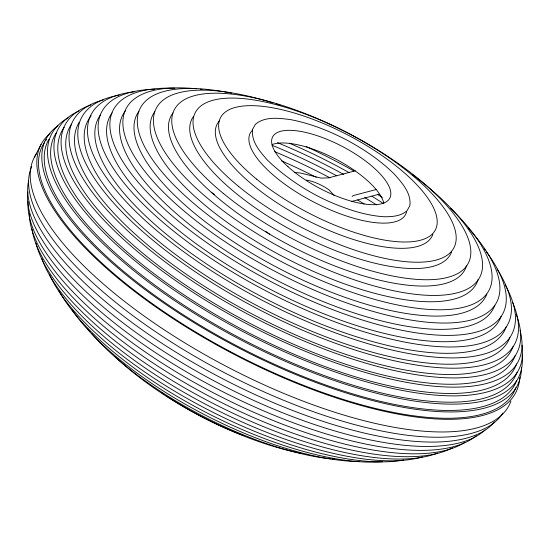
<?xml version="1.0" encoding="UTF-8"?>
<svg xmlns="http://www.w3.org/2000/svg" width="550" height="550" viewBox="0 0 550 550"><rect width="100%" height="100%" fill="white"/><g stroke="black" fill="none" stroke-linecap="round" stroke-linejoin="round"><path stroke-width="0.82" d="M34.457 157.094L41.071 144.451M352.124 196.488L353.334 195.566L376.736 189.372M355.293 170.809L328.666 177.856L321.179 178.117L301.262 173.195A35.839 12.904 27.6 0 0 294.25 172.652M351.636 201.472L379.074 194.212M265.485 231.206L269.624 234.169M211.241 192.232L214.541 194.659M334.201 195.456L329.058 189.929A22.914 8.25 27.6 0 0 306.316 180.118M300.795 453.2A165.825 59.696 27.6 0 1 115.136 356.647M244.021 435.689A145.922 52.532 27.6 0 1 241.649 434.789M240.852 434.479A145.922 52.532 27.6 0 1 165.461 395.347M164.037 394.391A145.922 52.532 27.6 0 1 161.92 392.954M334.428 459.229A182.483 65.691 27.6 0 1 332.069 459.009M330.474 458.844A182.483 65.691 27.6 0 1 91.499 333.327M89.904 331.444A182.483 65.691 27.6 0 1 87.361 328.316M359.432 461.546A196.735 70.826 27.6 0 1 72.036 309.781M382.607 461.711A209.062 75.261 27.6 0 1 203.225 410.96A209.062 75.261 27.6 0 1 59.936 292.572M59.551 291.892A209.062 75.261 27.6 0 1 58.809 290.538M403.618 460.047A219.794 79.124 27.6 0 1 204.82 408.1A219.794 79.124 27.6 0 1 49.445 274.484M422.311 456.899A229.157 82.493 27.6 0 1 207.721 405.371A229.157 82.493 27.6 0 1 41.834 258.562M437.539 453.09A237.304 85.429 27.6 0 1 209.103 401.349A237.304 85.429 27.6 0 1 36.052 243.292M452.409 447.837A244.372 87.972 27.6 0 1 212.252 397.815A244.372 87.972 27.6 0 1 31.996 229.054M464.764 442.289A250.436 90.159 27.6 0 1 212.053 392.123A250.436 90.159 27.6 0 1 29.356 213.434M476.279 435.71A255.578 92.008 27.6 0 1 216.15 388.307A255.578 92.008 27.6 0 1 28.174 201.699M485.024 429.942A259.847 93.548 27.6 0 1 219.601 383.79A259.847 93.548 27.6 0 1 27.809 191.957M494.519 421.871A263.292 94.786 27.6 0 1 224.084 379.473A263.292 94.786 27.6 0 1 28.573 180.916M502.851 413.022A265.939 95.734 27.6 0 1 223.761 372.336A265.939 95.734 27.6 0 1 31.756 166.464M510.95 401.087A267.816 96.415 27.6 0 1 227.831 367.173A267.816 96.415 27.6 0 1 36.472 153.752M519.764 377.307A267.816 96.415 27.6 0 1 235.462 355.053A267.816 96.415 27.6 0 1 50.112 133.403M515.886 387.606A265.939 95.734 27.6 0 1 234.747 353.925A265.939 95.734 27.6 0 1 44.729 141.996M45.636 140.731A265.939 95.734 27.6 0 1 46.606 139.494M521.448 367.771A265.939 95.734 27.6 0 1 237.683 347.407A265.939 95.734 27.6 0 1 57.908 125.799M516.56 380.813A263.292 94.786 27.6 0 1 240.982 348.047A263.292 94.786 27.6 0 1 48.881 139.308M522.06 354.867A263.292 94.786 27.6 0 1 241.409 340.23A263.292 94.786 27.6 0 1 68.138 117.899M517.055 372.233A259.847 93.548 27.6 0 1 242.357 339.322A259.847 93.548 27.6 0 1 56.691 132.254M522.005 345.221A259.847 93.548 27.6 0 1 242.021 331.086A259.847 93.548 27.6 0 1 78.987 111.066M516.581 363.921A255.578 92.008 27.6 0 1 245.548 331.21A255.578 92.008 27.6 0 1 64.178 127.353M520.066 330.543A255.578 92.008 27.6 0 1 247.782 324.321A255.578 92.008 27.6 0 1 90.688 105.078M515.261 355.376A250.436 90.159 27.6 0 1 250.511 323.661A250.436 90.159 27.6 0 1 71.576 124.087M516.134 314.311A250.436 90.159 27.6 0 1 254.822 317.859A250.436 90.159 27.6 0 1 103.249 99.935M513.15 346.342A244.372 87.972 27.6 0 1 257.029 316.546A244.372 87.972 27.6 0 1 79.234 122.176M281.497 160.834A254.134 91.486 27.6 0 1 316.284 177.292M357.617 200.028A254.134 91.486 27.6 0 1 364.169 203.974M512.545 302.376A244.372 87.972 27.6 0 1 257.579 308.791A244.372 87.972 27.6 0 1 116.786 95.624M117.604 95.459A244.372 87.972 27.6 0 1 119.061 95.191M509.891 337.535A237.304 85.429 27.6 0 1 255.502 304.824A237.304 85.429 27.6 0 1 91.128 115.789M274.732 151.669A250.436 90.159 27.6 0 1 329.966 177.849M364.705 197.553A250.436 90.159 27.6 0 1 376.558 204.909M505.106 284.79A237.304 85.429 27.6 0 1 263.051 300.726A237.304 85.429 27.6 0 1 134.186 91.816M506.172 326.893A229.157 82.493 27.6 0 1 263.093 297.44A229.157 82.493 27.6 0 1 100.567 114.703M272.092 145.31A244.372 87.972 27.6 0 1 336.586 175.766M371.91 196.219A244.372 87.972 27.6 0 1 383.219 203.411M497.028 269.032A229.157 82.493 27.6 0 1 409.64 343.001A229.157 82.493 27.6 0 1 145.282 206.167A229.157 82.493 27.6 0 1 150.081 89.451M151.662 89.361A229.157 82.493 27.6 0 1 154.784 89.244M501.112 316.381A219.794 79.124 27.6 0 1 267.967 288.131A219.794 79.124 27.6 0 1 112.083 112.867M277.468 142.663A237.304 85.429 27.6 0 1 343.805 174.481M377.527 194.411A237.304 85.429 27.6 0 1 382.332 197.484M486.599 252.093A219.794 79.124 27.6 0 1 410.877 331.959A219.794 79.124 27.6 0 1 149.229 194.432A219.794 79.124 27.6 0 1 174.9 88.254M484.11 248.799A219.794 79.124 27.6 0 1 485.121 250.119M494.828 305.257A209.062 75.261 27.6 0 1 273.969 278.857A209.062 75.261 27.6 0 1 124.376 112.282M124.795 111.677A209.062 75.261 27.6 0 1 125.689 110.502M289.623 143.309A229.157 82.493 27.6 0 1 349.209 172.679M468.181 228.002A209.062 75.261 27.6 0 1 419.561 321.337A209.062 75.261 27.6 0 1 159.452 188.079A209.062 75.261 27.6 0 1 196.391 88.77M200.461 89.21A209.062 75.261 27.6 0 1 202.008 89.396M486.867 294.092A196.735 70.826 27.6 0 1 277.564 267.671A196.735 70.826 27.6 0 1 138.909 111.258M306.116 146.554A219.794 79.124 27.6 0 1 353.849 170.995M450.478 208.251A196.735 70.826 27.6 0 1 419.011 308.488A196.735 70.826 27.6 0 1 164.209 174.577A196.735 70.826 27.6 0 1 231.571 93.204M478.136 279.407A182.483 65.691 27.6 0 1 285.718 258.094A182.483 65.691 27.6 0 1 154.756 111.684M466.489 265.836A165.818 59.696 27.6 0 1 290.868 245.974A165.818 59.696 27.6 0 1 173.009 112.887M417.031 178.131A182.49 65.698 27.6 0 1 425.143 295.178A182.49 65.698 27.6 0 1 173.037 163.57A182.49 65.698 27.6 0 1 272.972 102.933M276.196 103.964A182.49 65.698 27.6 0 1 280.321 105.318M412.789 174.9A182.49 65.698 27.6 0 1 416.061 177.389M451.653 251.728A145.922 52.532 27.6 0 1 296.869 232.973A145.922 52.532 27.6 0 1 193.38 116.614M432.871 234.348A121.192 43.629 27.6 0 1 305.181 219.223A121.192 43.629 27.6 0 1 217.958 122.712M218.357 122.127A121.192 43.629 27.6 0 1 219.244 121M406.663 211.461A87.656 31.556 27.6 0 1 313.314 201.802A87.656 31.556 27.6 0 1 252.058 130.653M272.181 144.54A66.11 23.801 27.6 0 1 335.83 159.156A66.11 23.801 27.6 0 1 383.817 203.074M252.594 129.353C250.958 141.481 259.909 151.511 267.307 160.002C285.718 177.636 307.079 191.861 330.406 202.132C347.428 209.419 365.269 215.483 383.866 216.741C391.909 216.769 400.696 216.363 407.021 210.739L409.846 205.645C411.482 193.518 402.531 183.487 395.134 174.996C380.868 160.524 363.818 149.188 345.978 139.611C328.377 130.604 309.801 123.234 290.311 119.577C278.747 118.147 265.1 116.194 255.42 124.266L252.594 129.353M223.678 193.71A165.818 59.696 27.6 0 0 468.208 263.388A165.818 59.696 27.6 0 0 272.03 102.314A165.818 59.696 27.6 0 0 223.678 193.71M238.7 186.519A145.922 52.532 27.6 0 0 453.881 247.837A145.922 52.532 27.6 0 0 281.249 106.095A145.922 52.532 27.6 0 0 238.7 186.519M256.561 179.114A121.192 43.629 27.6 0 0 435.284 230.044A121.192 43.629 27.6 0 0 291.906 112.317A121.192 43.629 27.6 0 0 256.561 179.114M287.994 166.678A66.11 23.801 27.6 0 0 388.389 200.111A66.11 23.801 27.6 0 0 317.281 135.713A66.11 23.801 27.6 0 0 287.994 166.678"/></g></svg>
